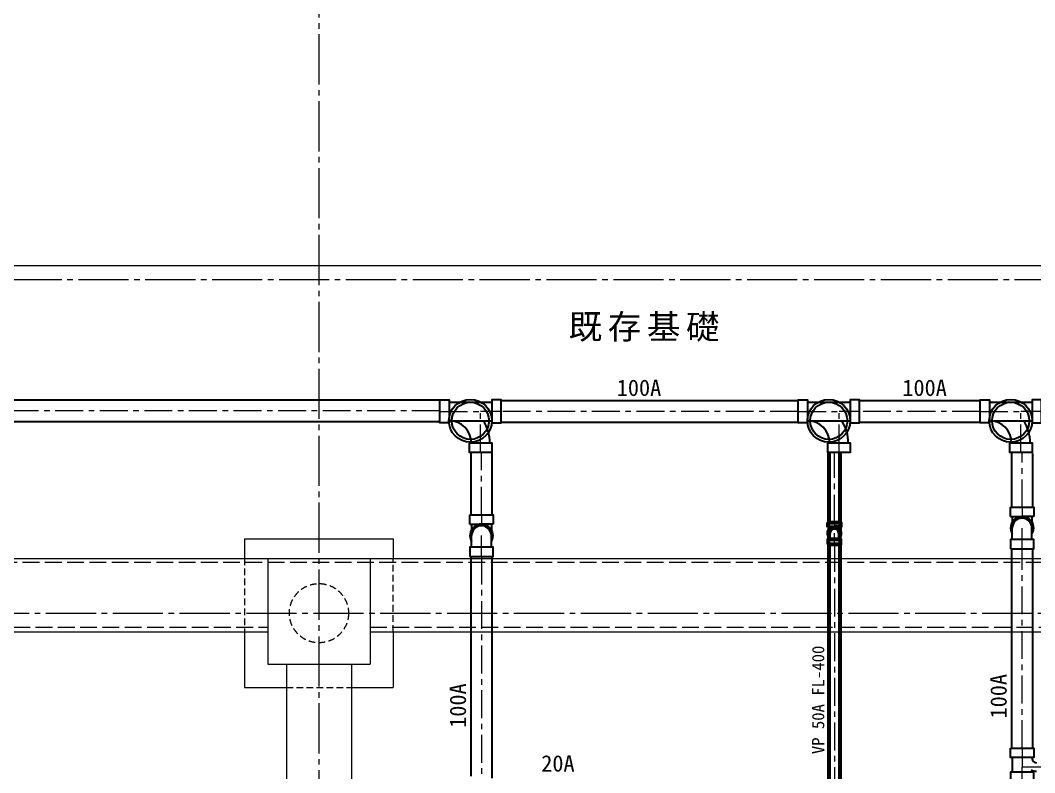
# Model space of a CAD drawing. Units: millimetres at full size. Extents: x -12803 to 120774, y -9413 to 101127.
# Drawn here: x 20602 to 26063, y 25788 to 29836 of the extents above; entities that cross this region are included whole.
import ezdxf
from ezdxf.enums import TextEntityAlignment as Align

# ---------------------------------------------------------------- set-up
doc = ezdxf.new("R2010")
doc.units = ezdxf.units.MM
doc.header["$LTSCALE"] = 30
for name, pattern in [('CHAIN1', [8, 5, -1, 1, -1]), ('CHAIN2', [12, 9, -1, 1, -1]), ('DASHED1', [1.8, 1.2, -0.6]), ('DASHED3', [4, 3, -1])]:
    doc.linetypes.add(name, pattern=pattern)
for name, color, linetype, lineweight in [('0-1_1-2', 7, 'Continuous', 15), ('0-8_1-9', 7, 'Continuous', 15), ('0-9_1-1', 7, 'CHAIN2', 15), ('0-F_1-16', 7, 'Continuous', 15), ('9-1_配管－汚水１：硬質塩ビ管（ＤＶ）', 2, 'Continuous', 30), ('9-2_配管－給湯１２：ＨＴＬＰ（ＵＸ）', 3, 'Continuous', 20), ('9-4_配管－ガス３：ねじ込み', 3, 'Continuous', 20), ('9-C_配管－排水１：塩ビ製小口径マス（ＶＰ）', 2, 'Continuous', 30)]:
    doc.layers.add(name, color=color, linetype=linetype, lineweight=lineweight)
doc.styles.add('ＭＳ ゴシック', font='')
doc.styles.get('ＭＳ ゴシック').set_extended_font_data('MS Gothic')

msp = doc.modelspace()

# ---------------------------------------------------------------- linework, layer by layer
at = {"layer": '0-1_1-2'}
for p, q in [((21810, 27046.26), (22610, 27046.26)), ((21810, 27046.26), (21810, 26941.26)), ((22610, 27046.26), (22610, 26941.26)), ((-2085, 26941.26), (29410, 26941.26)), ((21935, 26941.26), (21935, 26371.26)), ((22485, 26941.26), (22485, 26371.26)), ((21810, 26546.26), (21810, 26246.26)), ((22610, 26546.26), (22610, 26246.26)), ((21935, 26371.26), (22485, 26371.26)), ((22035, 26371.26), (22035, 18871.26)), ((22385, 26371.26), (22385, 18871.26)), ((21810, 26246.26), (22035, 26246.26)), ((22385, 26246.26), (22610, 26246.26))]:
    msp.add_line(p, q, dxfattribs=at)
at = {"layer": '0-1_1-2', "linetype": 'DASHED1'}
for p, q in [((21810, 26941.26), (21810, 26546.26)), ((22610, 26546.26), (22610, 26941.26)), ((22035, 26246.26), (22385, 26246.26))]:
    msp.add_line(p, q, dxfattribs=at)
at = {"layer": '0-1_1-2', "linetype": 'DASHED3'}
msp.add_line((-2065, 26921.26), (29410, 26921.26), dxfattribs=at)
at = {"layer": '0-1_1-2', "linetype": 'DASHED1'}
msp.add_circle((22210, 26646.26), 159.25, dxfattribs=at)
at = {"layer": '0-8_1-9', "linetype": 'CHAIN2'}
msp.add_line((15875, 28441.26), (37710, 28441.26), dxfattribs=at)
at = {"layer": '0-8_1-9'}
msp.add_lwpolyline([(15875, 38121.26), (15875, 28516.26), (29510, 28516.26), (29510, 22566.26)], dxfattribs=at)
at = {"layer": '0-9_1-1'}
for p, q in [((22210, 31201.26), (22210, 7187.12)), ((-5540, 26646.26), (39710, 26646.26))]:
    msp.add_line(p, q, dxfattribs=at)
at = {"layer": '0-F_1-16', "linetype": 'DASHED3'}
for p, q in [((16485, 26571.26), (21935, 26571.26)), ((22485, 26571.26), (27035, 26571.26))]:
    msp.add_line(p, q, dxfattribs=at)
at = {"layer": '0-F_1-16'}
for p, q in [((16485, 26546.26), (21935, 26546.26)), ((22485, 26546.26), (27035, 26546.26))]:
    msp.add_line(p, q, dxfattribs=at)
at = {"layer": '9-1_配管－汚水１：硬質塩ビ管（ＤＶ）'}
for p, q in [((23028, 27507.83), (23028, 27175.43)), ((23142, 27175.43), (23142, 27507.83)), ((25938.53, 27504.64), (25938.53, 27216.22)), ((26052.53, 27216.22), (26052.53, 27504.64)), ((25933.53, 27166.22), (25933.53, 27216.22)), ((23023, 27125.43), (23023, 27175.43)), ((25933.53, 27166.22), (25995.53, 27166.22)), ((25942.53, 27166.22), (25942.53, 27136.39)), ((26057.53, 27166.22), (25995.53, 27166.22)), ((26048.53, 27166.22), (26048.53, 27136.39)), ((23023, 27125.43), (23085, 27125.43)), ((23032, 27125.43), (23032, 27095.6)), ((23147, 27125.43), (23085, 27125.43)), ((23138, 27125.43), (23138, 27095.6)), ((25942.53, 27042.22), (25942.53, 27104.22)), ((26048.53, 27042.22), (26048.53, 27104.22)), ((23032, 27001.43), (23032, 27063.43)), ((23138, 27001.43), (23138, 27063.43)), ((25938.53, 26992.24), (25938.53, 25920.12)), ((26052.53, 25920.12), (26052.53, 26992.24)), ((23028, 26951.43), (23028, 25769.86)), ((23142, 25757.59), (23142, 26951.43)), ((25941.63, 25870.14), (25941.63, 25790.14)), ((26049.43, 25864.22), (26049.43, 25870.14)), ((26049.43, 25790.14), (26049.43, 25800.33))]:
    msp.add_line(p, q, dxfattribs=at)
at = {"layer": '9-1_配管－汚水１：硬質塩ビ管（ＤＶ）', "color": 7, "linetype": 'CHAIN1', "lineweight": 15}
for p, q in [((23085, 27175.43), (23085, 27507.83)), ((24985, 27133.91), (24985, 27511.89)), ((25995.53, 27216.22), (25995.53, 27504.64)), ((25995.53, 27216.22), (25995.53, 27166.22)), ((23085, 27175.43), (23085, 27125.43)), ((25995.53, 26992.24), (25995.53, 27104.22)), ((25995.53, 27101.98), (25995.53, 27104.22)), ((23085, 26951.43), (23085, 27063.43)), ((24985, 27017.91), (24985, 25369.82)), ((25995.53, 25920.12), (25995.53, 26992.24)), ((23085, 26951.43), (23085, 25769.86)), ((25995.53, 25920.12), (25995.53, 25818.14)), ((25995.53, 25740.16), (25995.53, 25818.14)), ((26099.53, 25818.14), (25995.53, 25818.14))]:
    msp.add_line(p, q, dxfattribs=at)
at = {"layer": '9-1_配管－汚水１：硬質塩ビ管（ＤＶ）', "color": 1, "lineweight": 60}
for p, q in [((24955, 27511.89), (24955, 27133.91)), ((25015, 27133.91), (25015, 27511.89)), ((24955, 27017.91), (24955, 25369.82)), ((25015, 25369.82), (25015, 27017.91))]:
    msp.add_line(p, q, dxfattribs=at)
at = {"layer": '9-1_配管－汚水１：硬質塩ビ管（ＤＶ）'}
for points in [[(25933.53, 27216.22), (26057.53, 27216.22), (26057.53, 27166.22)], [(23023, 27175.43), (23147, 27175.43), (23147, 27125.43)]]:
    msp.add_lwpolyline(points, dxfattribs=at)
for points in [[(25933.53, 26992.22), (26057.53, 26992.22), (26057.53, 27042.22), (25933.53, 27042.22)], [(23023, 26951.43), (23147, 26951.43), (23147, 27001.43), (23023, 27001.43)], [(25933.53, 25920.14), (26057.53, 25920.14), (26057.53, 25870.14), (25933.53, 25870.14)], [(25933.53, 25740.14), (26057.53, 25740.14), (26057.53, 25790.14), (25933.53, 25790.14)]]:
    msp.add_lwpolyline(points, close=True, dxfattribs=at)
for centre, radius, start, end in [((25995.53, 27104.22), 62, 328.74192, 211.25808), ((25995.53, 27104.22), 53, 0, 180), ((23085, 27063.43), 62, 328.74192, 211.25808), ((23085, 27063.43), 53, 0, 180), ((26072.87, 25864.22), 23.44, 180, 270), ((26072.76, 25853.98), 58.6, 240, 270)]:
    msp.add_arc(centre, radius, start, end, dxfattribs=at)
at = {"layer": '9-2_配管－給湯１２：ＨＴＬＰ（ＵＸ）', "color": 1, "lineweight": 60}
for p, q in [((24951.5, 27108.91), (24951.5, 27133.91)), ((24951.5, 27108.91), (24979.23, 27108.91)), ((24956.5, 27108.91), (24956.5, 27093.51)), ((25018.5, 27108.91), (24990.77, 27108.91)), ((25013.5, 27108.91), (25013.5, 27093.51)), ((24956.5, 27042.91), (24956.5, 27075.91)), ((25013.5, 27042.91), (25013.5, 27075.91))]:
    msp.add_line(p, q, dxfattribs=at)
at = {"layer": '9-2_配管－給湯１２：ＨＴＬＰ（ＵＸ）', "color": 7, "linetype": 'CHAIN1', "lineweight": 15}
for p, q in [((24985, 27133.91), (24985, 27109.41)), ((24985, 27017.91), (24985, 27075.91))]:
    msp.add_line(p, q, dxfattribs=at)
at = {"layer": '9-2_配管－給湯１２：ＨＴＬＰ（ＵＸ）', "color": 1, "lineweight": 60}
msp.add_lwpolyline([(24951.5, 27133.91), (25018.5, 27133.91), (25018.5, 27108.91)], dxfattribs=at)
msp.add_lwpolyline([(24951.5, 27017.91), (25018.5, 27017.91), (25018.5, 27042.91), (24951.5, 27042.91)], close=True, dxfattribs=at)
for radius, start, end in [(33.5, 328.29293, 211.70707), (28.5, 0, 180)]:
    msp.add_arc((24985, 27075.91), radius, start, end, dxfattribs=at)
at = {"layer": '9-C_配管－排水１：塩ビ製小口径マス（ＶＰ）'}
for p, q in [((22860.45, 27791.91), (18050.98, 27791.91)), ((22910.45, 27781.89), (23140.45, 27781.89)), ((24789.66, 27788.89), (23190.45, 27788.89)), ((24839.66, 27781.89), (25069.66, 27781.89)), ((25769.05, 27788.89), (25119.66, 27788.89)), ((25819.05, 27781.89), (26049.05, 27781.89)), ((18050.98, 27677.91), (22860.45, 27677.91)), ((22910.45, 27681.89), (23140.45, 27681.89)), ((23190.45, 27674.89), (24789.66, 27674.89)), ((24839.66, 27681.89), (25069.66, 27681.89)), ((25119.66, 27674.89), (25769.05, 27674.89)), ((25819.05, 27681.89), (26049.05, 27681.89))]:
    msp.add_line(p, q, dxfattribs=at)
at = {"layer": '9-C_配管－排水１：塩ビ製小口径マス（ＶＰ）', "color": 7, "linetype": 'CHAIN1', "lineweight": 15}
for p, q in [((22860.45, 27734.91), (18050.98, 27734.91)), ((22860.45, 27731.89), (23080.45, 27731.89)), ((23190.45, 27731.89), (23080.45, 27731.89)), ((23080.45, 27511.89), (23080.45, 27731.89)), ((24789.66, 27731.89), (23190.45, 27731.89)), ((24789.66, 27731.89), (25009.66, 27731.89)), ((25119.66, 27731.89), (25009.66, 27731.89)), ((25009.66, 27511.89), (25009.66, 27731.89)), ((25769.05, 27731.89), (25119.66, 27731.89)), ((25769.05, 27731.89), (25989.05, 27731.89)), ((26099.05, 27731.89), (25989.05, 27731.89)), ((25989.05, 27511.89), (25989.05, 27731.89))]:
    msp.add_line(p, q, dxfattribs=at)
at = {"layer": '9-C_配管－排水１：塩ビ製小口径マス（ＶＰ）'}
for points in [[(22910.45, 27669.89), (22860.45, 27669.89), (22860.45, 27793.89), (22910.45, 27793.89)], [(23140.45, 27669.89), (23190.45, 27669.89), (23190.45, 27793.89), (23140.45, 27793.89)], [(24839.66, 27669.89), (24789.66, 27669.89), (24789.66, 27793.89), (24839.66, 27793.89)], [(25069.66, 27669.89), (25119.66, 27669.89), (25119.66, 27793.89), (25069.66, 27793.89)], [(25819.05, 27669.89), (25769.05, 27669.89), (25769.05, 27793.89), (25819.05, 27793.89)], [(26049.05, 27669.89), (26099.05, 27669.89), (26099.05, 27793.89), (26049.05, 27793.89)], [(23018.45, 27561.89), (23018.45, 27511.89), (23142.45, 27511.89), (23142.45, 27561.89)], [(24947.66, 27561.89), (24947.66, 27511.89), (25071.66, 27511.89), (25071.66, 27561.89)], [(25927.05, 27561.89), (25927.05, 27511.89), (26051.05, 27511.89), (26051.05, 27561.89)]]:
    msp.add_lwpolyline(points, close=True, dxfattribs=at)
for centre, radius in [((23025.45, 27681.39), 115.5), ((24954.66, 27681.39), 115.5), ((25934.05, 27681.39), 115.5), ((23025.45, 27681.39), 100), ((24954.66, 27681.39), 100), ((25934.05, 27681.39), 100)]:
    msp.add_circle(centre, radius, dxfattribs=at)
for centre, radius, end in [((22910.45, 27561.89), 120, 90), ((22910.45, 27561.89), 220, 33.05573), ((24839.66, 27561.89), 120, 90), ((24839.66, 27561.89), 220, 33.05573), ((25819.05, 27561.89), 120, 90), ((25819.05, 27561.89), 220, 33.05573)]:
    msp.add_arc(centre, radius, 0, end, dxfattribs=at)

# ---------------------------------------------------------------- texts
at = {"layer": '0-8_1-9', "insert": (23554.2, 28107.02), "char_height": 132, "attachment_point": 7, "style": 'ＭＳ ゴシック'}
msp.add_mtext('\\T1.17;既存基礎', dxfattribs=at)
at = {"layer": '9-1_配管－汚水１：硬質塩ビ管（ＤＶ）', "color": 7, "style": 'ＭＳ ゴシック'}
for s, height, p in [('VP 50A FL-400', 65.98, (24950, 25887.86)), ('100A', 87.98, (25938.53, 26079.81)), ('100A', 87.98, (23028, 26029.3))]:
    msp.add_text(s, height=height, rotation=90, dxfattribs=at).set_placement(p, align=Align.BOTTOM_LEFT)
at = {"layer": '9-4_配管－ガス３：ねじ込み', "color": 7, "style": 'ＭＳ ゴシック'}
msp.add_text('20A', height=87.98, dxfattribs=at).set_placement((23406.68, 25767.58), align=Align.BOTTOM_LEFT)
at = {"layer": '9-C_配管－排水１：塩ビ製小口径マス（ＶＰ）', "color": 7, "style": 'ＭＳ ゴシック'}
for p in [(23813.22, 27788.89), (25350.67, 27788.89)]:
    msp.add_text('100A', height=87.98, dxfattribs=at).set_placement(p, align=Align.BOTTOM_LEFT)

doc.saveas('drawing.dxf')
